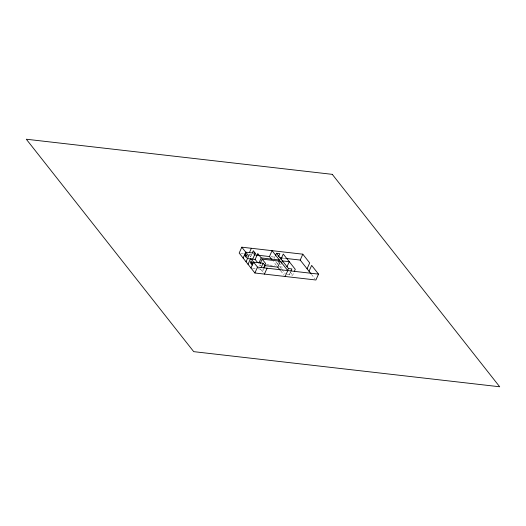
<?xml version="1.0" encoding="UTF-8"?>
<svg xmlns="http://www.w3.org/2000/svg" width="526" height="526" viewBox="0 0 526 526"><rect width="100%" height="100%" fill="white"/><g stroke="black" fill="none" stroke-linecap="round" stroke-linejoin="round"><path stroke-width="0.39" stroke-dasharray="2.63 1.97" d="M250.692 256.662L252 253.716M262.474 271.607L263.782 268.661M274.151 258.437L275.131 256.228M278.438 262.211L276.801 265.886L273.369 261.527M281.331 268.701L279.832 266.794L281.14 263.855M289.254 274.822L290.562 271.876M287.209 274.585L292.653 275.21L293.962 272.271M240.776 253.256L243.959 253.617M248.732 254.17L253.506 254.715M271.061 256.734L275.105 257.194M282.39 258.029L284.822 258.312M266.504 264.703L268.885 264.979M269.674 265.071L274.427 265.617M279.832 266.794L283.613 267.228M261.152 265.222L259.568 265.038L260.548 266.287M252.552 268.201L257.326 268.747M258.121 268.839L263 269.397M311.491 274.401L314.923 278.76M290.148 272.027L292.653 275.21M275.828 261.711L278.826 265.525M281.837 269.338L285.348 273.796M280.726 270.87L284.165 275.23M249.219 254.788L251.671 257.904M260.508 269.115L263.454 272.849"/><path stroke-width="0.79" d="M307.072 268.793L309.689 262.908L302.818 254.19L241.809 247.187L239.185 253.072L254.893 273.001L315.909 280.003L318.526 274.118L311.655 265.4L309.038 271.284M243.111 258.056L245.734 252.171L255.274 253.262L252.658 259.147M245.405 256.359L246.056 254.886M249.383 252.697L251.349 248.285M246.056 261.79L248.68 255.906L241.809 247.187M252.329 252.98L253.315 250.77L255.274 253.262M248.022 264.282L250.639 258.397L257.51 267.116L318.526 274.118M251.296 263.828L251.947 262.356M250.968 268.017L253.585 262.132L263.131 263.23L265.091 265.722L264.111 267.925M257.602 262.553L255.149 259.436L257.766 253.552L261.205 257.911L279.424 260.002L278.767 261.475M258.91 263.059L261.205 257.911M254.893 273.001L257.51 267.116M260.219 263.572L262.185 259.154L280.404 261.244L287.768 270.588L285.145 276.472M261.166 267.642L263.131 263.23M263.657 267.931L265.623 263.513L262.185 259.154M271.896 259.66L269.437 256.543L272.06 250.659L279.424 260.002M264.433 274.099L267.057 268.207M275.46 255.491L276.446 253.289L279.845 253.677L278.537 256.622M280.956 259.219L283.251 254.071L295.277 269.325L294.29 271.534M280.24 270.246L277.781 267.129L280.404 261.244M281.469 263.118L282.449 260.909L289.254 261.692L286.966 266.84M287.485 270.752L288.465 268.543L276.446 253.289M290.891 271.14L291.871 268.937L288.465 268.543M310.998 273.776L300.201 260.074L302.818 254.19M254.308 254.808L269.437 256.543M279.964 257.753L282.39 258.029M285.631 258.404L300.201 260.074M247.089 258.509L255.149 259.436M264.322 265.584L277.781 267.129M245.077 253.637L247.042 256.129L246.385 257.602L244.419 255.11M252.927 263.605L250.968 261.113L250.31 262.586L252.276 265.078M332.274 174.349L26.3 139.226L193.726 351.651L499.7 386.774L332.274 174.349"/></g></svg>
